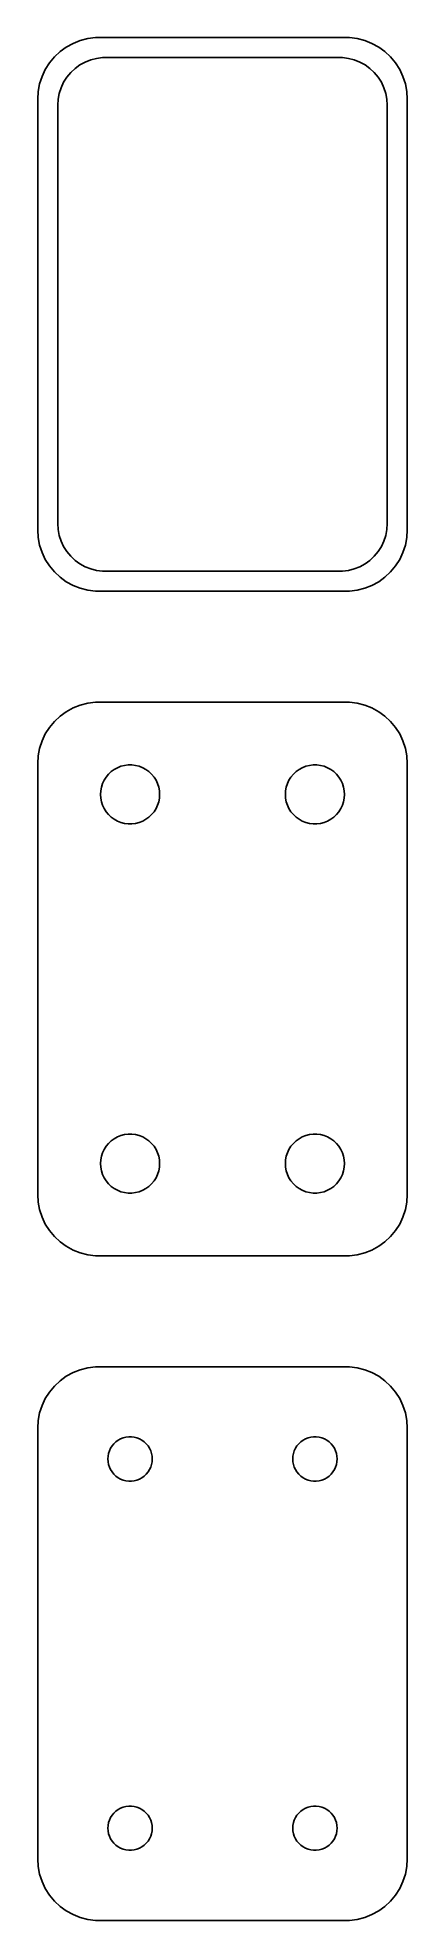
# Model space of a CAD drawing. Header units: metres. Extents: x -15 to 15, y 86 to 238.
import ezdxf

# ---------------------------------------------------------------- set-up
doc = ezdxf.new("R2010")
doc.units = ezdxf.units.M

msp = doc.modelspace()

# ---------------------------------------------------------------- linework, layer by layer
for p, q in [((-13.1871, 237.353), (-13.6448, 236.923)), ((-12.6791, 237.722), (-13.1871, 237.353)), ((-12.1289, 238.024), (-12.6791, 237.722)), ((-11.5451, 238.255), (-12.1289, 238.024)), ((-10.9369, 238.411), (-11.5451, 238.255)), ((-10.3139, 238.49), (-10.9369, 238.411)), ((10.3139, 238.49), (-10.3139, 238.49)), ((10.9369, 238.411), (10.3139, 238.49)), ((11.5451, 238.255), (10.9369, 238.411)), ((12.1289, 238.024), (11.5451, 238.255)), ((12.6791, 237.722), (12.1289, 238.024)), ((13.1871, 237.353), (12.6791, 237.722)), ((13.6448, 236.923), (13.1871, 237.353)), ((-14.3815, 235.909), (-14.6489, 235.341)), ((-14.0451, 236.439), (-14.3815, 235.909)), ((-13.6448, 236.923), (-14.0451, 236.439)), ((-12.633, 235.276), (-12.323, 235.651)), ((-12.323, 235.651), (-11.9685, 235.984)), ((-11.9685, 235.984), (-11.5751, 236.27)), ((-11.5751, 236.27), (-11.1489, 236.504)), ((-11.1489, 236.504), (-10.6967, 236.683)), ((-10.6967, 236.683), (-10.2256, 236.804)), ((-10.2256, 236.804), (-9.74316, 236.865)), ((-9.74316, 236.865), (9.74316, 236.865)), ((9.74316, 236.865), (10.2256, 236.804)), ((10.2256, 236.804), (10.6967, 236.683)), ((10.6967, 236.683), (11.1489, 236.504)), ((11.1489, 236.504), (11.5751, 236.27)), ((11.5751, 236.27), (11.9685, 235.984)), ((11.9685, 235.984), (12.323, 235.651)), ((12.323, 235.651), (12.633, 235.276)), ((14.0451, 236.439), (13.6448, 236.923)), ((14.3815, 235.909), (14.0451, 236.439)), ((14.6489, 235.341), (14.3815, 235.909)), ((-14.9606, 234.127), (-15, 233.5)), ((-14.8429, 234.743), (-14.9606, 234.127)), ((-14.6489, 235.341), (-14.8429, 234.743)), ((-13.251, 233.963), (-13.1007, 234.426)), ((-13.1007, 234.426), (-12.8936, 234.866)), ((-12.8936, 234.866), (-12.633, 235.276)), ((12.633, 235.276), (12.8936, 234.866)), ((12.8936, 234.866), (13.1007, 234.426)), ((13.1007, 234.426), (13.251, 233.963)), ((14.8429, 234.743), (14.6489, 235.341)), ((14.9606, 234.127), (14.8429, 234.743)), ((15, 233.5), (14.9606, 234.127)), ((-15, 233.5), (-15, 198.5)), ((-13.3726, 233), (-13.3421, 233.485)), ((-13.3726, 199), (-13.3726, 233)), ((-13.3421, 233.485), (-13.251, 233.963)), ((13.251, 233.963), (13.3421, 233.485)), ((13.3421, 233.485), (13.3726, 233)), ((13.3726, 233), (13.3726, 199)), ((15, 198.5), (15, 233.5)), ((-13.3421, 198.515), (-13.3726, 199)), ((13.3726, 199), (13.3421, 198.515)), ((-15, 198.5), (-14.9606, 197.873)), ((-14.9606, 197.873), (-14.8429, 197.257)), ((-13.251, 198.037), (-13.3421, 198.515)), ((-13.1007, 197.574), (-13.251, 198.037)), ((-12.8936, 197.134), (-13.1007, 197.574)), ((13.1007, 197.574), (12.8936, 197.134)), ((13.251, 198.037), (13.1007, 197.574)), ((13.3421, 198.515), (13.251, 198.037)), ((14.8429, 197.257), (14.9606, 197.873)), ((14.9606, 197.873), (15, 198.5)), ((-14.8429, 197.257), (-14.6489, 196.659)), ((-14.6489, 196.659), (-14.3815, 196.091)), ((-14.3815, 196.091), (-14.0451, 195.561)), ((-12.633, 196.724), (-12.8936, 197.134)), ((-12.323, 196.349), (-12.633, 196.724)), ((-11.9685, 196.016), (-12.323, 196.349)), ((-11.5751, 195.73), (-11.9685, 196.016)), ((11.9685, 196.016), (11.5751, 195.73)), ((12.323, 196.349), (11.9685, 196.016)), ((12.633, 196.724), (12.323, 196.349)), ((12.8936, 197.134), (12.633, 196.724)), ((14.0451, 195.561), (14.3815, 196.091)), ((14.3815, 196.091), (14.6489, 196.659)), ((14.6489, 196.659), (14.8429, 197.257)), ((-14.0451, 195.561), (-13.6448, 195.077)), ((-13.6448, 195.077), (-13.1871, 194.647)), ((-13.1871, 194.647), (-12.6791, 194.278)), ((-11.1489, 195.496), (-11.5751, 195.73)), ((-10.6967, 195.317), (-11.1489, 195.496)), ((-10.2256, 195.196), (-10.6967, 195.317)), ((-9.74316, 195.135), (-10.2256, 195.196)), ((9.74316, 195.135), (-9.74316, 195.135)), ((10.2256, 195.196), (9.74316, 195.135)), ((10.6967, 195.317), (10.2256, 195.196)), ((11.1489, 195.496), (10.6967, 195.317)), ((11.5751, 195.73), (11.1489, 195.496)), ((12.6791, 194.278), (13.1871, 194.647)), ((13.1871, 194.647), (13.6448, 195.077)), ((13.6448, 195.077), (14.0451, 195.561)), ((-12.6791, 194.278), (-12.1289, 193.976)), ((-12.1289, 193.976), (-11.5451, 193.745)), ((-11.5451, 193.745), (-10.9369, 193.589)), ((-10.9369, 193.589), (-10.3139, 193.51)), ((-10.3139, 193.51), (10.3139, 193.51)), ((10.3139, 193.51), (10.9369, 193.589)), ((10.9369, 193.589), (11.5451, 193.745)), ((11.5451, 193.745), (12.1289, 193.976)), ((12.1289, 193.976), (12.6791, 194.278)), ((-12.6791, 183.722), (-13.1871, 183.353)), ((-12.1289, 184.024), (-12.6791, 183.722)), ((-11.5451, 184.255), (-12.1289, 184.024)), ((-10.9369, 184.411), (-11.5451, 184.255)), ((-10.3139, 184.49), (-10.9369, 184.411)), ((10.3139, 184.49), (-10.3139, 184.49)), ((10.9369, 184.411), (10.3139, 184.49)), ((11.5451, 184.255), (10.9369, 184.411)), ((12.1289, 184.024), (11.5451, 184.255)), ((12.6791, 183.722), (12.1289, 184.024)), ((13.1871, 183.353), (12.6791, 183.722)), ((-14.0451, 182.439), (-14.3815, 181.909)), ((-13.6448, 182.923), (-14.0451, 182.439)), ((-13.1871, 183.353), (-13.6448, 182.923)), ((13.6448, 182.923), (13.1871, 183.353)), ((14.0451, 182.439), (13.6448, 182.923)), ((14.3815, 181.909), (14.0451, 182.439)), ((-14.8429, 180.743), (-14.9606, 180.127)), ((-14.6489, 181.341), (-14.8429, 180.743)), ((-14.3815, 181.909), (-14.6489, 181.341)), ((14.6489, 181.341), (14.3815, 181.909)), ((14.8429, 180.743), (14.6489, 181.341)), ((14.9606, 180.127), (14.8429, 180.743)), ((-14.9606, 180.127), (-15, 179.5)), ((-15, 179.5), (-15, 144.5)), ((-9.02982, 178.849), (-8.78598, 179.026)), ((-8.78598, 179.026), (-8.52187, 179.172)), ((-8.52187, 179.172), (-8.24164, 179.283)), ((-8.24164, 179.283), (-7.94971, 179.357)), ((-7.94971, 179.357), (-7.6507, 179.395)), ((-7.6507, 179.395), (-7.34929, 179.395)), ((-7.34929, 179.395), (-7.05028, 179.357)), ((-7.05028, 179.357), (-6.75835, 179.283)), ((-6.75835, 179.283), (-6.47812, 179.172)), ((-6.47812, 179.172), (-6.214, 179.026)), ((-6.214, 179.026), (-5.97017, 178.849)), ((5.97017, 178.849), (6.214, 179.026)), ((6.214, 179.026), (6.47812, 179.172)), ((6.47812, 179.172), (6.75835, 179.283)), ((6.75835, 179.283), (7.05028, 179.357)), ((7.05028, 179.357), (7.34929, 179.395)), ((7.34929, 179.395), (7.6507, 179.395)), ((7.6507, 179.395), (7.94971, 179.357)), ((7.94971, 179.357), (8.24164, 179.283)), ((8.24164, 179.283), (8.52187, 179.172)), ((8.52187, 179.172), (8.78598, 179.026)), ((8.78598, 179.026), (9.02982, 178.849)), ((15, 179.5), (14.9606, 180.127)), ((15, 144.5), (15, 179.5)), ((-9.88107, 177.301), (-9.82458, 177.597)), ((-9.82458, 177.597), (-9.73146, 177.883)), ((-9.73146, 177.883), (-9.60313, 178.156)), ((-9.60313, 178.156), (-9.44164, 178.411)), ((-9.44164, 178.411), (-9.24951, 178.643)), ((-9.24951, 178.643), (-9.02982, 178.849)), ((-5.97017, 178.849), (-5.75047, 178.643)), ((-5.75047, 178.643), (-5.55835, 178.411)), ((-5.55835, 178.411), (-5.39685, 178.156)), ((-5.39685, 178.156), (-5.26852, 177.883)), ((-5.26852, 177.883), (-5.1754, 177.597)), ((-5.1754, 177.597), (-5.11891, 177.301)), ((5.11891, 177.301), (5.1754, 177.597)), ((5.1754, 177.597), (5.26852, 177.883)), ((5.26852, 177.883), (5.39685, 178.156)), ((5.39685, 178.156), (5.55835, 178.411)), ((5.55835, 178.411), (5.75047, 178.643)), ((5.75047, 178.643), (5.97017, 178.849)), ((9.02982, 178.849), (9.24951, 178.643)), ((9.24951, 178.643), (9.44164, 178.411)), ((9.44164, 178.411), (9.60313, 178.156)), ((9.60313, 178.156), (9.73146, 177.883)), ((9.73146, 177.883), (9.82458, 177.597)), ((9.82458, 177.597), (9.88107, 177.301)), ((-9.89999, 177), (-9.88107, 177.301)), ((-9.88107, 176.699), (-9.89999, 177)), ((-9.82458, 176.403), (-9.88107, 176.699)), ((-9.73146, 176.117), (-9.82458, 176.403)), ((-9.60313, 175.844), (-9.73146, 176.117)), ((-5.26852, 176.117), (-5.39685, 175.844)), ((-5.1754, 176.403), (-5.26852, 176.117)), ((-5.11891, 176.699), (-5.1754, 176.403)), ((-5.11891, 177.301), (-5.09999, 177)), ((-5.09999, 177), (-5.11891, 176.699)), ((5.09999, 177), (5.11891, 177.301)), ((5.11891, 176.699), (5.09999, 177)), ((5.1754, 176.403), (5.11891, 176.699)), ((5.26852, 176.117), (5.1754, 176.403)), ((5.39685, 175.844), (5.26852, 176.117)), ((9.73146, 176.117), (9.60313, 175.844)), ((9.82458, 176.403), (9.73146, 176.117)), ((9.88107, 176.699), (9.82458, 176.403)), ((9.88107, 177.301), (9.89999, 177)), ((9.89999, 177), (9.88107, 176.699)), ((-9.44164, 175.589), (-9.60313, 175.844)), ((-9.24951, 175.357), (-9.44164, 175.589)), ((-9.02982, 175.151), (-9.24951, 175.357)), ((-8.78598, 174.974), (-9.02982, 175.151)), ((-8.52187, 174.828), (-8.78598, 174.974)), ((-8.24164, 174.717), (-8.52187, 174.828)), ((-7.94971, 174.643), (-8.24164, 174.717)), ((-7.6507, 174.605), (-7.94971, 174.643)), ((-7.34929, 174.605), (-7.6507, 174.605)), ((-7.05028, 174.643), (-7.34929, 174.605)), ((-6.75835, 174.717), (-7.05028, 174.643)), ((-6.47812, 174.828), (-6.75835, 174.717)), ((-6.214, 174.974), (-6.47812, 174.828)), ((-5.97017, 175.151), (-6.214, 174.974)), ((-5.75047, 175.357), (-5.97017, 175.151)), ((-5.55835, 175.589), (-5.75047, 175.357)), ((-5.39685, 175.844), (-5.55835, 175.589)), ((5.55835, 175.589), (5.39685, 175.844)), ((5.75047, 175.357), (5.55835, 175.589)), ((5.97017, 175.151), (5.75047, 175.357)), ((6.214, 174.974), (5.97017, 175.151)), ((6.47812, 174.828), (6.214, 174.974)), ((6.75835, 174.717), (6.47812, 174.828)), ((7.05028, 174.643), (6.75835, 174.717)), ((7.34929, 174.605), (7.05028, 174.643)), ((7.6507, 174.605), (7.34929, 174.605)), ((7.94971, 174.643), (7.6507, 174.605)), ((8.24164, 174.717), (7.94971, 174.643)), ((8.52187, 174.828), (8.24164, 174.717)), ((8.78598, 174.974), (8.52187, 174.828)), ((9.02982, 175.151), (8.78598, 174.974)), ((9.24951, 175.357), (9.02982, 175.151)), ((9.44164, 175.589), (9.24951, 175.357)), ((9.60313, 175.844), (9.44164, 175.589)), ((-9.60313, 148.156), (-9.44164, 148.411)), ((-9.44164, 148.411), (-9.24951, 148.643)), ((-9.24951, 148.643), (-9.02982, 148.849)), ((-9.02982, 148.849), (-8.78598, 149.026)), ((-8.78598, 149.026), (-8.52187, 149.172)), ((-8.52187, 149.172), (-8.24164, 149.283)), ((-8.24164, 149.283), (-7.94971, 149.357)), ((-7.94971, 149.357), (-7.6507, 149.395)), ((-7.6507, 149.395), (-7.34929, 149.395)), ((-7.34929, 149.395), (-7.05028, 149.357)), ((-7.05028, 149.357), (-6.75835, 149.283)), ((-6.75835, 149.283), (-6.47812, 149.172)), ((-6.47812, 149.172), (-6.214, 149.026)), ((-6.214, 149.026), (-5.97017, 148.849)), ((-5.97017, 148.849), (-5.75047, 148.643)), ((-5.75047, 148.643), (-5.55835, 148.411)), ((-5.55835, 148.411), (-5.39685, 148.156)), ((5.39685, 148.156), (5.55835, 148.411)), ((5.55835, 148.411), (5.75047, 148.643)), ((5.75047, 148.643), (5.97017, 148.849)), ((5.97017, 148.849), (6.214, 149.026)), ((6.214, 149.026), (6.47812, 149.172)), ((6.47812, 149.172), (6.75835, 149.283)), ((6.75835, 149.283), (7.05028, 149.357)), ((7.05028, 149.357), (7.34929, 149.395)), ((7.34929, 149.395), (7.6507, 149.395)), ((7.6507, 149.395), (7.94971, 149.357)), ((7.94971, 149.357), (8.24164, 149.283)), ((8.24164, 149.283), (8.52187, 149.172)), ((8.52187, 149.172), (8.78598, 149.026)), ((8.78598, 149.026), (9.02982, 148.849)), ((9.02982, 148.849), (9.24951, 148.643)), ((9.24951, 148.643), (9.44164, 148.411)), ((9.44164, 148.411), (9.60313, 148.156)), ((-9.89999, 147), (-9.88107, 147.301)), ((-9.88107, 146.699), (-9.89999, 147)), ((-9.88107, 147.301), (-9.82458, 147.597)), ((-9.82458, 147.597), (-9.73146, 147.883)), ((-9.73146, 147.883), (-9.60313, 148.156)), ((-5.39685, 148.156), (-5.26852, 147.883)), ((-5.26852, 147.883), (-5.1754, 147.597)), ((-5.1754, 147.597), (-5.11891, 147.301)), ((-5.11891, 147.301), (-5.09999, 147)), ((-5.09999, 147), (-5.11891, 146.699)), ((5.09999, 147), (5.11891, 147.301)), ((5.11891, 146.699), (5.09999, 147)), ((5.11891, 147.301), (5.1754, 147.597)), ((5.1754, 147.597), (5.26852, 147.883)), ((5.26852, 147.883), (5.39685, 148.156)), ((9.60313, 148.156), (9.73146, 147.883)), ((9.73146, 147.883), (9.82458, 147.597)), ((9.82458, 147.597), (9.88107, 147.301)), ((9.88107, 147.301), (9.89999, 147)), ((9.89999, 147), (9.88107, 146.699)), ((-9.82458, 146.403), (-9.88107, 146.699)), ((-9.73146, 146.117), (-9.82458, 146.403)), ((-9.60313, 145.844), (-9.73146, 146.117)), ((-9.44164, 145.589), (-9.60313, 145.844)), ((-9.24951, 145.357), (-9.44164, 145.589)), ((-9.02982, 145.151), (-9.24951, 145.357)), ((-5.75047, 145.357), (-5.97017, 145.151)), ((-5.55835, 145.589), (-5.75047, 145.357)), ((-5.39685, 145.844), (-5.55835, 145.589)), ((-5.26852, 146.117), (-5.39685, 145.844)), ((-5.1754, 146.403), (-5.26852, 146.117)), ((-5.11891, 146.699), (-5.1754, 146.403)), ((5.1754, 146.403), (5.11891, 146.699)), ((5.26852, 146.117), (5.1754, 146.403)), ((5.39685, 145.844), (5.26852, 146.117)), ((5.55835, 145.589), (5.39685, 145.844)), ((5.75047, 145.357), (5.55835, 145.589)), ((5.97017, 145.151), (5.75047, 145.357)), ((9.24951, 145.357), (9.02982, 145.151)), ((9.44164, 145.589), (9.24951, 145.357)), ((9.60313, 145.844), (9.44164, 145.589)), ((9.73146, 146.117), (9.60313, 145.844)), ((9.82458, 146.403), (9.73146, 146.117)), ((9.88107, 146.699), (9.82458, 146.403)), ((-15, 144.5), (-14.9606, 143.873)), ((-14.9606, 143.873), (-14.8429, 143.257)), ((-8.78598, 144.974), (-9.02982, 145.151)), ((-8.52187, 144.828), (-8.78598, 144.974)), ((-8.24164, 144.717), (-8.52187, 144.828)), ((-7.94971, 144.643), (-8.24164, 144.717)), ((-7.6507, 144.605), (-7.94971, 144.643)), ((-7.34929, 144.605), (-7.6507, 144.605)), ((-7.05028, 144.643), (-7.34929, 144.605)), ((-6.75835, 144.717), (-7.05028, 144.643)), ((-6.47812, 144.828), (-6.75835, 144.717)), ((-6.214, 144.974), (-6.47812, 144.828)), ((-5.97017, 145.151), (-6.214, 144.974)), ((6.214, 144.974), (5.97017, 145.151)), ((6.47812, 144.828), (6.214, 144.974)), ((6.75835, 144.717), (6.47812, 144.828)), ((7.05028, 144.643), (6.75835, 144.717)), ((7.34929, 144.605), (7.05028, 144.643)), ((7.6507, 144.605), (7.34929, 144.605)), ((7.94971, 144.643), (7.6507, 144.605)), ((8.24164, 144.717), (7.94971, 144.643)), ((8.52187, 144.828), (8.24164, 144.717)), ((8.78598, 144.974), (8.52187, 144.828)), ((9.02982, 145.151), (8.78598, 144.974)), ((14.8429, 143.257), (14.9606, 143.873)), ((14.9606, 143.873), (15, 144.5)), ((-14.8429, 143.257), (-14.6489, 142.659)), ((-14.6489, 142.659), (-14.3815, 142.091)), ((14.3815, 142.091), (14.6489, 142.659)), ((14.6489, 142.659), (14.8429, 143.257)), ((-14.3815, 142.091), (-14.0451, 141.561)), ((-14.0451, 141.561), (-13.6448, 141.077)), ((-13.6448, 141.077), (-13.1871, 140.647)), ((13.1871, 140.647), (13.6448, 141.077)), ((13.6448, 141.077), (14.0451, 141.561)), ((14.0451, 141.561), (14.3815, 142.091)), ((-13.1871, 140.647), (-12.6791, 140.278)), ((-12.6791, 140.278), (-12.1289, 139.976)), ((-12.1289, 139.976), (-11.5451, 139.745)), ((-11.5451, 139.745), (-10.9369, 139.589)), ((-10.9369, 139.589), (-10.3139, 139.51)), ((-10.3139, 139.51), (10.3139, 139.51)), ((10.3139, 139.51), (10.9369, 139.589)), ((10.9369, 139.589), (11.5451, 139.745)), ((11.5451, 139.745), (12.1289, 139.976)), ((12.1289, 139.976), (12.6791, 140.278)), ((12.6791, 140.278), (13.1871, 140.647)), ((-11.5451, 130.255), (-12.1289, 130.024)), ((-10.9369, 130.411), (-11.5451, 130.255)), ((-10.3139, 130.49), (-10.9369, 130.411)), ((10.3139, 130.49), (-10.3139, 130.49)), ((10.9369, 130.411), (10.3139, 130.49)), ((11.5451, 130.255), (10.9369, 130.411)), ((12.1289, 130.024), (11.5451, 130.255)), ((-13.6448, 128.923), (-14.0451, 128.439)), ((-13.1871, 129.353), (-13.6448, 128.923)), ((-12.6791, 129.722), (-13.1871, 129.353)), ((-12.1289, 130.024), (-12.6791, 129.722)), ((12.6791, 129.722), (12.1289, 130.024)), ((13.1871, 129.353), (12.6791, 129.722)), ((13.6448, 128.923), (13.1871, 129.353)), ((14.0451, 128.439), (13.6448, 128.923)), ((-14.6489, 127.341), (-14.8429, 126.743)), ((-14.3815, 127.909), (-14.6489, 127.341)), ((-14.0451, 128.439), (-14.3815, 127.909)), ((14.3815, 127.909), (14.0451, 128.439)), ((14.6489, 127.341), (14.3815, 127.909)), ((14.8429, 126.743), (14.6489, 127.341)), ((-14.9606, 126.127), (-15, 125.5)), ((-15, 125.5), (-15, 90.5)), ((-14.8429, 126.743), (-14.9606, 126.127)), ((14.9606, 126.127), (14.8429, 126.743)), ((15, 125.5), (14.9606, 126.127)), ((15, 90.5), (15, 125.5)), ((-9.07735, 123.867), (-8.95622, 124.058)), ((-8.95622, 124.058), (-8.81213, 124.232)), ((-8.81213, 124.232), (-8.64735, 124.387)), ((-8.64735, 124.387), (-8.46448, 124.52)), ((-8.46448, 124.52), (-8.26639, 124.629)), ((-8.26639, 124.629), (-8.05623, 124.712)), ((-8.05623, 124.712), (-7.83728, 124.768)), ((-7.83728, 124.768), (-7.61302, 124.796)), ((-7.61302, 124.796), (-7.38696, 124.796)), ((-7.38696, 124.796), (-7.1627, 124.768)), ((-7.1627, 124.768), (-6.94376, 124.712)), ((-6.94376, 124.712), (-6.7336, 124.629)), ((-6.7336, 124.629), (-6.53551, 124.52)), ((-6.53551, 124.52), (-6.35263, 124.387)), ((-6.35263, 124.387), (-6.18785, 124.232)), ((-6.18785, 124.232), (-6.04376, 124.058)), ((-6.04376, 124.058), (-5.92264, 123.867)), ((5.92264, 123.867), (6.04376, 124.058)), ((6.04376, 124.058), (6.18785, 124.232)), ((6.18785, 124.232), (6.35263, 124.387)), ((6.35263, 124.387), (6.53551, 124.52)), ((6.53551, 124.52), (6.7336, 124.629)), ((6.7336, 124.629), (6.94376, 124.712)), ((6.94376, 124.712), (7.1627, 124.768)), ((7.1627, 124.768), (7.38696, 124.796)), ((7.38696, 124.796), (7.61302, 124.796)), ((7.61302, 124.796), (7.83728, 124.768)), ((7.83728, 124.768), (8.05623, 124.712)), ((8.05623, 124.712), (8.26639, 124.629)), ((8.26639, 124.629), (8.46448, 124.52)), ((8.46448, 124.52), (8.64735, 124.387)), ((8.64735, 124.387), (8.81213, 124.232)), ((8.81213, 124.232), (8.95622, 124.058)), ((8.95622, 124.058), (9.07735, 123.867)), ((-9.29999, 123), (-9.2858, 123.226)), ((-9.2858, 122.774), (-9.29999, 123)), ((-9.2858, 123.226), (-9.24344, 123.448)), ((-9.24344, 122.552), (-9.2858, 122.774)), ((-9.24344, 123.448), (-9.17358, 123.663)), ((-9.17358, 122.337), (-9.24344, 122.552)), ((-9.17358, 123.663), (-9.07735, 123.867)), ((-5.92264, 123.867), (-5.8264, 123.663)), ((-5.8264, 123.663), (-5.75655, 123.448)), ((-5.75655, 122.552), (-5.8264, 122.337)), ((-5.75655, 123.448), (-5.71419, 123.226)), ((-5.71419, 122.774), (-5.75655, 122.552)), ((-5.71419, 123.226), (-5.7, 123)), ((-5.7, 123), (-5.71419, 122.774)), ((5.7, 123), (5.71419, 123.226)), ((5.71419, 122.774), (5.7, 123)), ((5.71419, 123.226), (5.75655, 123.448)), ((5.75655, 122.552), (5.71419, 122.774)), ((5.75655, 123.448), (5.8264, 123.663)), ((5.8264, 122.337), (5.75655, 122.552)), ((5.8264, 123.663), (5.92264, 123.867)), ((9.07735, 123.867), (9.17358, 123.663)), ((9.17358, 123.663), (9.24344, 123.448)), ((9.24344, 122.552), (9.17358, 122.337)), ((9.24344, 123.448), (9.2858, 123.226)), ((9.2858, 122.774), (9.24344, 122.552)), ((9.2858, 123.226), (9.29999, 123)), ((9.29999, 123), (9.2858, 122.774)), ((-9.07735, 122.133), (-9.17358, 122.337)), ((-8.95622, 121.942), (-9.07735, 122.133)), ((-8.81213, 121.768), (-8.95622, 121.942)), ((-8.64735, 121.613), (-8.81213, 121.768)), ((-8.46448, 121.48), (-8.64735, 121.613)), ((-8.26639, 121.371), (-8.46448, 121.48)), ((-8.05623, 121.288), (-8.26639, 121.371)), ((-7.83728, 121.232), (-8.05623, 121.288)), ((-7.61302, 121.204), (-7.83728, 121.232)), ((-7.38696, 121.204), (-7.61302, 121.204)), ((-7.1627, 121.232), (-7.38696, 121.204)), ((-6.94376, 121.288), (-7.1627, 121.232)), ((-6.7336, 121.371), (-6.94376, 121.288)), ((-6.53551, 121.48), (-6.7336, 121.371)), ((-6.35263, 121.613), (-6.53551, 121.48)), ((-6.18785, 121.768), (-6.35263, 121.613)), ((-6.04376, 121.942), (-6.18785, 121.768)), ((-5.92264, 122.133), (-6.04376, 121.942)), ((-5.8264, 122.337), (-5.92264, 122.133)), ((5.92264, 122.133), (5.8264, 122.337)), ((6.04376, 121.942), (5.92264, 122.133)), ((6.18785, 121.768), (6.04376, 121.942)), ((6.35263, 121.613), (6.18785, 121.768)), ((6.53551, 121.48), (6.35263, 121.613)), ((6.7336, 121.371), (6.53551, 121.48)), ((6.94376, 121.288), (6.7336, 121.371)), ((7.1627, 121.232), (6.94376, 121.288)), ((7.38696, 121.204), (7.1627, 121.232)), ((7.61302, 121.204), (7.38696, 121.204)), ((7.83728, 121.232), (7.61302, 121.204)), ((8.05623, 121.288), (7.83728, 121.232)), ((8.26639, 121.371), (8.05623, 121.288)), ((8.46448, 121.48), (8.26639, 121.371)), ((8.64735, 121.613), (8.46448, 121.48)), ((8.81213, 121.768), (8.64735, 121.613)), ((8.95622, 121.942), (8.81213, 121.768)), ((9.07735, 122.133), (8.95622, 121.942)), ((9.17358, 122.337), (9.07735, 122.133)), ((-9.2858, 93.2256), (-9.24344, 93.4476)), ((-9.24344, 93.4476), (-9.17358, 93.6626)), ((-9.17358, 93.6626), (-9.07735, 93.8672)), ((-9.07735, 93.8672), (-8.95622, 94.058)), ((-8.95622, 94.058), (-8.81213, 94.2322)), ((-8.81213, 94.2322), (-8.64735, 94.3869)), ((-8.64735, 94.3869), (-8.46448, 94.5198)), ((-8.46448, 94.5198), (-8.26639, 94.6287)), ((-8.26639, 94.6287), (-8.05623, 94.7119)), ((-8.05623, 94.7119), (-7.83728, 94.7681)), ((-7.83728, 94.7681), (-7.61302, 94.7964)), ((-7.61302, 94.7964), (-7.38696, 94.7964)), ((-7.38696, 94.7964), (-7.1627, 94.7681)), ((-7.1627, 94.7681), (-6.94376, 94.7119)), ((-6.94376, 94.7119), (-6.7336, 94.6287)), ((-6.7336, 94.6287), (-6.53551, 94.5198)), ((-6.53551, 94.5198), (-6.35263, 94.3869)), ((-6.35263, 94.3869), (-6.18785, 94.2322)), ((-6.18785, 94.2322), (-6.04376, 94.058)), ((-6.04376, 94.058), (-5.92264, 93.8672)), ((-5.92264, 93.8672), (-5.8264, 93.6626)), ((-5.8264, 93.6626), (-5.75655, 93.4476)), ((-5.75655, 93.4476), (-5.71419, 93.2256)), ((5.71419, 93.2256), (5.75655, 93.4476)), ((5.75655, 93.4476), (5.8264, 93.6626)), ((5.8264, 93.6626), (5.92264, 93.8672)), ((5.92264, 93.8672), (6.04376, 94.058)), ((6.04376, 94.058), (6.18785, 94.2322)), ((6.18785, 94.2322), (6.35263, 94.3869)), ((6.35263, 94.3869), (6.53551, 94.5198)), ((6.53551, 94.5198), (6.7336, 94.6287)), ((6.7336, 94.6287), (6.94376, 94.7119)), ((6.94376, 94.7119), (7.1627, 94.7681)), ((7.1627, 94.7681), (7.38696, 94.7964)), ((7.38696, 94.7964), (7.61302, 94.7964)), ((7.61302, 94.7964), (7.83728, 94.7681)), ((7.83728, 94.7681), (8.05623, 94.7119)), ((8.05623, 94.7119), (8.26639, 94.6287)), ((8.26639, 94.6287), (8.46448, 94.5198)), ((8.46448, 94.5198), (8.64735, 94.3869)), ((8.64735, 94.3869), (8.81213, 94.2322)), ((8.81213, 94.2322), (8.95622, 94.058)), ((8.95622, 94.058), (9.07735, 93.8672)), ((9.07735, 93.8672), (9.17358, 93.6626)), ((9.17358, 93.6626), (9.24344, 93.4476)), ((9.24344, 93.4476), (9.2858, 93.2256)), ((-9.29999, 93), (-9.2858, 93.2256)), ((-9.2858, 92.7744), (-9.29999, 93)), ((-9.24344, 92.5524), (-9.2858, 92.7744)), ((-9.17358, 92.3374), (-9.24344, 92.5524)), ((-9.07735, 92.1329), (-9.17358, 92.3374)), ((-8.95622, 91.942), (-9.07735, 92.1329)), ((-8.81213, 91.7678), (-8.95622, 91.942)), ((-6.04376, 91.942), (-6.18785, 91.7678)), ((-5.92264, 92.1329), (-6.04376, 91.942)), ((-5.8264, 92.3374), (-5.92264, 92.1329)), ((-5.75655, 92.5524), (-5.8264, 92.3374)), ((-5.71419, 92.7744), (-5.75655, 92.5524)), ((-5.71419, 93.2256), (-5.7, 93)), ((-5.7, 93), (-5.71419, 92.7744)), ((5.7, 93), (5.71419, 93.2256)), ((5.71419, 92.7744), (5.7, 93)), ((5.75655, 92.5524), (5.71419, 92.7744)), ((5.8264, 92.3374), (5.75655, 92.5524)), ((5.92264, 92.1329), (5.8264, 92.3374)), ((6.04376, 91.942), (5.92264, 92.1329)), ((6.18785, 91.7678), (6.04376, 91.942)), ((8.95622, 91.942), (8.81213, 91.7678)), ((9.07735, 92.1329), (8.95622, 91.942)), ((9.17358, 92.3374), (9.07735, 92.1329)), ((9.24344, 92.5524), (9.17358, 92.3374)), ((9.2858, 92.7744), (9.24344, 92.5524)), ((9.2858, 93.2256), (9.29999, 93)), ((9.29999, 93), (9.2858, 92.7744)), ((-15, 90.5), (-14.9606, 89.8733)), ((-8.64735, 91.6131), (-8.81213, 91.7678)), ((-8.46448, 91.4802), (-8.64735, 91.6131)), ((-8.26639, 91.3713), (-8.46448, 91.4802)), ((-8.05623, 91.2881), (-8.26639, 91.3713)), ((-7.83728, 91.2319), (-8.05623, 91.2881)), ((-7.61302, 91.2036), (-7.83728, 91.2319)), ((-7.38696, 91.2036), (-7.61302, 91.2036)), ((-7.1627, 91.2319), (-7.38696, 91.2036)), ((-6.94376, 91.2881), (-7.1627, 91.2319)), ((-6.7336, 91.3713), (-6.94376, 91.2881)), ((-6.53551, 91.4802), (-6.7336, 91.3713)), ((-6.35263, 91.6131), (-6.53551, 91.4802)), ((-6.18785, 91.7678), (-6.35263, 91.6131)), ((6.35263, 91.6131), (6.18785, 91.7678)), ((6.53551, 91.4802), (6.35263, 91.6131)), ((6.7336, 91.3713), (6.53551, 91.4802)), ((6.94376, 91.2881), (6.7336, 91.3713)), ((7.1627, 91.2319), (6.94376, 91.2881)), ((7.38696, 91.2036), (7.1627, 91.2319)), ((7.61302, 91.2036), (7.38696, 91.2036)), ((7.83728, 91.2319), (7.61302, 91.2036)), ((8.05623, 91.2881), (7.83728, 91.2319)), ((8.26639, 91.3713), (8.05623, 91.2881)), ((8.46448, 91.4802), (8.26639, 91.3713)), ((8.64735, 91.6131), (8.46448, 91.4802)), ((8.81213, 91.7678), (8.64735, 91.6131)), ((14.9606, 89.8733), (15, 90.5)), ((-14.9606, 89.8733), (-14.8429, 89.2566)), ((-14.8429, 89.2566), (-14.6489, 88.6594)), ((14.6489, 88.6594), (14.8429, 89.2566)), ((14.8429, 89.2566), (14.9606, 89.8733)), ((-14.6489, 88.6594), (-14.3815, 88.0912)), ((-14.3815, 88.0912), (-14.0451, 87.5611)), ((-14.0451, 87.5611), (-13.6448, 87.0773)), ((13.6448, 87.0773), (14.0451, 87.5611)), ((14.0451, 87.5611), (14.3815, 88.0912)), ((14.3815, 88.0912), (14.6489, 88.6594)), ((-13.6448, 87.0773), (-13.1871, 86.6474)), ((-13.1871, 86.6474), (-12.6791, 86.2784)), ((-12.6791, 86.2784), (-12.1289, 85.9759)), ((-12.1289, 85.9759), (-11.5451, 85.7447)), ((-11.5451, 85.7447), (-10.9369, 85.5886)), ((10.9369, 85.5886), (11.5451, 85.7447)), ((11.5451, 85.7447), (12.1289, 85.9759)), ((12.1289, 85.9759), (12.6791, 86.2784)), ((12.6791, 86.2784), (13.1871, 86.6474)), ((13.1871, 86.6474), (13.6448, 87.0773)), ((-10.9369, 85.5886), (-10.3139, 85.5099)), ((-10.3139, 85.5099), (10.3139, 85.5099)), ((10.3139, 85.5099), (10.9369, 85.5886))]:
    msp.add_line(p, q)

doc.saveas('drawing.dxf')
